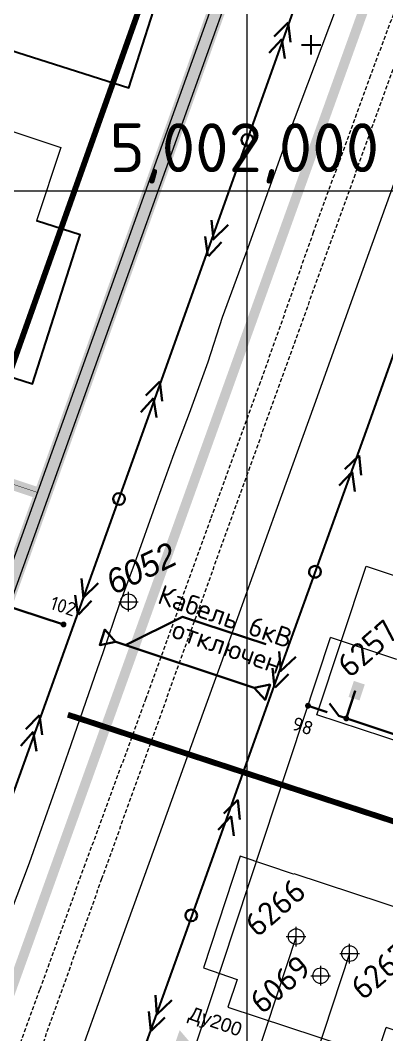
# Model space of a CAD drawing. Header units: millimetres. Extents: x 519 to 9564855, y -810 to 5021775.
# Drawn here: x 9522884 to 9523072, y 5001569 to 5002087 of the extents above; entities that cross this region are included whole.
import ezdxf

# ---------------------------------------------------------------- set-up
doc = ezdxf.new("R2010")
doc.units = ezdxf.units.MM
doc.header["$LTSCALE"] = 2
doc.header["$MEASUREMENT"] = 0
doc.header["$PDMODE"] = 2
doc.header["$PDSIZE"] = 5
doc.linetypes.add('1', pattern=[0])
doc.linetypes.add('Podzemka', pattern=[5, 2, -1, 2])
for name, color, linetype in [('160 скважин на 2012 год', 7, 'Continuous'), ('AL_PIP_CRUDE OIL', 210, 'Continuous'), ('CONTROL', 7, 'Continuous'), ('Future Roads', 44, 'Continuous'), ('GRID_PULKOVO', 7, 'Continuous'), ('ROAD_ASF', 9, 'Continuous'), ('ROAD_GROUND', 9, 'Continuous'), ('Скважины - Конфликты наземки', 92, 'Continuous'), ('Скважины на 2013 год.', 21, '1'), ('Скважины на 2014 год', 70, 'Continuous'), ('Скважины на 2016 год.', 40, 'Continuous'), ('Скважины на 2025 год _ОСМОТР', 5, 'Continuous'), ('Эл.выс.', 1, 'Continuous')]:
    doc.layers.add(name, color=color, linetype=linetype)
for name, color, linetype, lineweight in [('Водопровод', 5, 'Continuous', 30), ('Новый водовод', 5, 'g_122_vpr', 30), ('Оптиковолоконный кабель', 220, 'CAB6', 20), ('Скважины на 2024 год- Резерв', 202, 'Continuous', 25), ('СНГ_трубопроводы', 244, 'Continuous', 50), ('Эл.низ', 1, 'Continuous', 13), ('Электро', 1, 'Continuous', 30), ('Электроснаб', 1, 'Continuous', 18), ('Электроснабжене', 1, 'Continuous', 18)]:
    doc.layers.add(name, color=color, linetype=linetype, lineweight=lineweight)
doc.styles.add('92051501$0$STANDARD', font='simplex.shx')
doc.styles.add('Arial', font='arial.ttf', dxfattribs={"height": 30})
doc.styles.add('Elect', font='isocpeur.ttf')
doc.styles.add('GeoApp', font='', dxfattribs={"height": 1})
doc.styles.add('Line_GUGK', font='')
doc.styles.get("Standard").update_dxf_attribs({"font": 'isocpeur.ttf', "width": 0.5})
doc.styles.get('GeoApp').set_extended_font_data('D431', italic=True)
doc.styles.get('Line_GUGK').set_extended_font_data('Bm431', italic=True)
doc.linetypes.add('CAB', pattern='A,0.7,-0.43403,["K",Standard,S=0.9,R=0,X=-0.4,Y=-0.3],-0.8', length=1.93403)
doc.linetypes.add('CAB6', pattern='A,0.9,-0.9,["6",Standard,S=0.9,R=0,X=-0.8,Y=-0.4],11', length=12.8)
doc.linetypes.add('g_122_vpr', pattern='A,2,-2,3,-0.6,["Впр",Line_GUGK,S=2,R=0,X=0,Y=-1],-6.4,3,-2,8,-2,8,-2,6', length=45)
doc.linetypes.add('WTR_LINE', pattern='A,0.5,-0.2,["W",92051501$0$STANDARD,S=0.1,R=0,X=-0.1,Y=-0.05],-0.05', length=0.75)

msp = doc.modelspace()

# ---------------------------------------------------------------- hatches: boundary and pattern name
at = {"layer": 'CONTROL', "lineweight": 40}
h = msp.add_hatch(color=6, dxfattribs=at)
h.dxf.hatch_style = 1
h.paths.add_polyline_path([(9523577.35645, 5003849.20355), (9523574.88157, 5003851.67843, 0.198912367), (9523573.71, 5003848.85, 0.198912368), (9523574.88157, 5003846.02157), (9523577.35645, 5003848.49645, -0.198912368), (9523577.21, 5003848.85, -0.198912367)])
h.paths.add_polyline_path([(9523580.53843, 5003851.67843), (9523578.06355, 5003849.20355, -0.198912367), (9523578.21, 5003848.85, -0.198912367), (9523578.06355, 5003848.49645), (9523580.53843, 5003846.02157, 0.198912367), (9523581.71, 5003848.85, 0.198912367)])
h.paths.add_polyline_path([(9522837.71166, 5001509.49274), (9522883.32461, 5001531.77104), (9522874.74199, 5001549.34325), (9522829.12903, 5001527.06494)], flags=9)
h.paths.add_polyline_path([(9522930.59173, 5001788.63477), (9522975.12979, 5001810.38808), (9522966.43304, 5001828.19395), (9522921.89498, 5001806.44065)], flags=9)
h.paths.add_polyline_path([(9522950.56006, 5001787.93168), (9523023.30811, 5001762.69837), (9523028.22369, 5001776.87007), (9522955.47564, 5001802.10338)], flags=8)
h.paths.add_polyline_path([(9522950.56006, 5001787.93168), (9523023.30811, 5001762.69837), (9523028.22369, 5001776.87007), (9522955.47564, 5001802.10338)], flags=25)
h.paths.add_polyline_path([(9522950.56006, 5001787.93168), (9523023.30811, 5001762.69837), (9523028.22369, 5001776.87007), (9522955.47564, 5001802.10338)], flags=25)
h.paths.add_polyline_path([(9522922.22518, 5001997.0995), (9523092.22518, 5001997.0995), (9523092.22518, 5002042.0995), (9522922.22518, 5002042.0995)], flags=9)
h.paths.add_polyline_path([(9523611.42985, 5003962.06367), (9523847.02346, 5003962.06367), (9523847.02346, 5004020.58693), (9523611.42985, 5004020.58693)], flags=9)
h.paths.add_polyline_path([(9523640.72427, 5003982.58321), (9523745.69698, 5003982.58321), (9523745.69698, 5004013.21759), (9523640.72427, 5004013.21759)], flags=24)
at = {"layer": 'Электро'}
msp.add_hatch(color=256, dxfattribs=at).paths.add_polyline_path([(9523052.0395, 5001741.37598), (9523057.65174, 5001739.519), (9523060.35897, 5001747.70086), (9523054.74673, 5001749.55784)])
at = {"layer": 'Электроснаб', "linetype": 'ByBlock', "lineweight": 0}
msp.add_hatch(color=1, dxfattribs=at).paths.add_polyline_path([(9523052.0395, 5001741.37598), (9523057.65174, 5001739.519), (9523060.35897, 5001747.70086), (9523054.74673, 5001749.55784)])
at = {"layer": 'Электроснабжене', "linetype": 'ByBlock', "lineweight": 0}
msp.add_hatch(color=1, dxfattribs=at).paths.add_polyline_path([(9523052.0395, 5001741.37598), (9523057.65174, 5001739.519), (9523060.35897, 5001747.70086), (9523054.74673, 5001749.55784)])

# ---------------------------------------------------------------- linework, layer by layer
at = {"layer": '160 скважин на 2012 год', "color": 8, "linetype": 'ByBlock', "lineweight": 0, "ltscale": 80, "const_width": 0.2}
msp.add_lwpolyline([(9522892.94657, 5001845.89208), (9522855.59647, 5001858.25055)], dxfattribs=at)
at = {"layer": 'AL_PIP_CRUDE OIL', "lineweight": 60, "const_width": 5}
msp.add_lwpolyline([(9523408.96955, 5008589.07215), (9522866.96955, 5008436.07215), (9522326.96955, 5007087.07215), (9522313.96594, 5006750.08943), (9522363.50455, 5006330.19015), (9523532.73502, 5003851.53167), (9523509.9659, 5003501.17422), (9523544.63322, 5003488.85485), (9523203.95221, 5002551.92724), (9523207.94138, 5002504.46778), (9521587.24018, 4997999.63007), (9523708.12981, 4995731.08727), (9526814.15531, 4995451.17542), (9528489.4409, 4995215.37355), (9528594.43514, 4995358.95224), (9530593.64001, 4995059.64331), (9530879.24426, 4994914.43479), (9530977.35799, 4994842.68501), (9531002.94658, 4994841.81396), (9531002.94658, 4994841.81396), (9531002.94648, 4994841.81391)], dxfattribs=at)
at = {"layer": 'Future Roads', "linetype": 'ByBlock', "lineweight": 0, "ltscale": 25, "const_width": 5.7, "elevation": 0}
msp.add_lwpolyline([(9522855.59647, 5001858.25055), (9522892.85172, 5001845.72423)], dxfattribs=at)
at = {"layer": 'GRID_PULKOVO', "lineweight": 0}
for p, q in [((9523000, 5011000), (9523000, 4992000)), ((9519000, 5002000), (9533000, 5002000))]:
    msp.add_line(p, q, dxfattribs=at)
at = {"layer": 'ROAD_ASF', "lineweight": 0}
for points in [[(9521737.23529, 4997056.36456), (9521526.30791, 4997406.20512), (9521491.42617, 4997522.40996), (9521494.64376, 4997784.54227), (9521557.42562, 4998123.62451), (9523181.91284, 5002651.278), (9523567.30412, 5002471.17809), (9525869.16882, 5001381.54446), (9525963.92258, 5001333.47903), (9526128.60686, 5001261.79325), (9526517.55757, 5001074.97311), (9527241.30336, 5000725.10977), (9527302.0959, 5000699.32947), (9527474.32311, 5000617.56906), (9528116.89056, 5000310.63684)], [(9521742.137, 4997059.855), (9521531.837, 4997408.655), (9521497.437, 4997523.255), (9521500.637, 4997783.955), (9521563.237, 4998122.055), (9523185.337, 5002643.055), (9523564.737, 5002465.755), (9525866.52759, 5001376.15646), (9525961.36584, 5001328.04817), (9526126.10975, 5001256.33643), (9526514.94624, 5001069.57117), (9527238.82495, 5000719.64358), (9527299.637, 5000693.855), (9527471.737, 5000612.155), (9528114.237, 5000305.255)]]:
    msp.add_lwpolyline(points, dxfattribs=at)
at = {"layer": 'ROAD_GROUND', "color": 8, "lineweight": 0, "const_width": 9}
msp.add_lwpolyline([(9521739.68614, 4997058.10978), (9521529.07245, 4997407.43006), (9521494.43159, 4997522.83248), (9521497.64038, 4997784.24863), (9521560.33131, 4998122.83976), (9523183.62492, 5002647.1665), (9523566.02728, 5002468.46336), (9525867.84821, 5001378.85046), (9525962.64421, 5001330.7636), (9526127.3583, 5001259.06484), (9526516.25529, 5001072.2705), (9527240.06415, 5000722.37668), (9527300.86645, 5000696.59224), (9527473.0333, 5000614.86048), (9528115.56378, 5000307.94592)], dxfattribs=at)
at = {"layer": 'Водопровод', "linetype": 'Podzemka', "lineweight": 0, "ltscale": 0.5}
for points in [[(9523287.57403, 5002560.18314), (9523267.74785, 5002519.19376), (9523213.7992, 5002448.85055), (9522925.75003, 5001648.31239), (9522804.67134, 5001309.53515), (9522681.72707, 5000970.89784), (9522622.59147, 5000807.85975), (9522513.00737, 5000504.47537), (9522403.94187, 5000200.85612), (9522254.80091, 4999779.05222), (9522178.51673, 4999560.22213), (9522137.14645, 4999446.58254), (9522097.24809, 4999335.61045), (9521983.01089, 4999027.64625), (9521905.71837, 4998818.33445), (9521836.21669, 4998606.06054), (9521625.75636, 4998013.62134), (9521655.21382, 4997975.84167), (9521809.05861, 4997801.17492), (9522321.28486, 4997251.24444)], [(9522599.74394, 5000761.63315), (9522630.0643, 5000855.05802), (9522664.82085, 5000945.62265), (9522692.65785, 5001020.81447), (9522694.97943, 5001026.3152), (9522701.72632, 5001045.59986), (9522734.24581, 5001141.9798), (9522779.9178, 5001276.44575), (9522841.94445, 5001448.98665), (9522894.26159, 5001591.99571), (9522916.86256, 5001654.38056), (9522948.39366, 5001740.17434), (9522981.75401, 5001832.83426), (9523006.51815, 5001900.85634), (9523034.00347, 5001978.42048), (9523062.87913, 5002057.75748), (9523088.31621, 5002125.67438)]]:
    msp.add_lwpolyline(points, dxfattribs=at)
at = {"layer": 'Новый водовод', "color": 5, "linetype": 'WTR_LINE', "lineweight": 0, "ltscale": 40, "const_width": 3}
for points in [[(9522948.4, 5002102.54), (9522579.30404, 5001066.25219), (9522803.12057, 5000994.80708), (9522756.95, 5000871.24), (9524314.11, 5000356)], [(9522908.48811, 5001732.23359), (9524522.07962, 5001204.18851)], [(9522908.48811, 5001732.23359), (9524522.07962, 5001204.18851)]]:
    msp.add_lwpolyline(points, dxfattribs=at)
at = {"layer": 'Оптиковолоконный кабель', "color": 6, "linetype": 'CAB', "lineweight": 0, "elevation": -25.9952}
msp.add_lwpolyline([(9523046.18123, 5002094.81466), (9523034.4661, 5002063.5379), (9523020.85363, 5002027.42975), (9523000.49623, 5001970.98819), (9522987.36362, 5001935.33277), (9522979.99565, 5001912.48429), (9522970.46396, 5001886.16058), (9522962.72261, 5001865.5653), (9522953.85145, 5001841.12934), (9522942.47802, 5001809.09218), (9522934.75996, 5001788.49342), (9522926.38868, 5001763.88044), (9522923.4309, 5001755.7041), (9522908.73335, 5001712.8524), (9522902.63519, 5001695.93778), (9522894.00145, 5001671.41278), (9522888.74076, 5001656.30125), (9522879.56791, 5001631.9812)], dxfattribs=at)
at = {"layer": 'Скважины - Конфликты наземки', "linetype": 'ByBlock', "lineweight": 0}
msp.add_circle((9522939.5, 5001790), 4, dxfattribs=at)
at = {"layer": 'Скважины - Конфликты наземки', "linetype": 'ByBlock', "lineweight": 0, "ltscale": 80}
msp.add_point((9522939.5, 5001790), dxfattribs=at)
at = {"layer": 'Скважины на 2013 год.', "color": 3, "linetype": 'ByBlock', "lineweight": 0, "ltscale": 5}
for p, q in [((9522973.74345, 5001562.91867), (9523042.83781, 5001771.73747)), ((9523076.8, 5001760.5), (9523042.83781, 5001771.73747)), ((9523025.2, 5001618.8), (9523003.53992, 5001553.33832)), ((9523052.6, 5001610.1), (9523030.82629, 5001544.30878))]:
    msp.add_line(p, q, dxfattribs=at)
at = {"layer": 'Скважины на 2014 год', "color": 0, "linetype": 'ByBlock', "lineweight": 0}
for points in [[(9522845.42212, 5001957.63136), (9522822.73701, 5001965.13745), (9522847.87759, 5002041.11798), (9522904.86299, 5002022.26255), (9522892.43086, 5001984.68984)], [(9523092.85637, 5001713.4007), (9523035.87097, 5001732.25613), (9523061.01155, 5001808.23666), (9523094.01386, 5001797.31679)], [(9523023.91659, 5001650.79923), (9522996.63745, 5001659.86299), (9522977.78202, 5001602.87759), (9522995.06632, 5001596.91222)], [(9523023.91659, 5001650.79923), (9523024.03745, 5001651.16299), (9523100.01798, 5001626.02241), (9523081.16255, 5001569.03701), (9523071.34108, 5001572.29085)]]:
    msp.add_lwpolyline(points, dxfattribs=at)
for centre in [(9523025.2, 5001618.8), (9523052.6, 5001610.1)]:
    msp.add_circle(centre, 4, dxfattribs=at)
for p in [(9523025.2, 5001618.8), (9523052.6, 5001610.1)]:
    msp.add_point(p, dxfattribs=at)
at = {"layer": 'Скважины на 2016 год.', "color": 0, "linetype": 'ByBlock', "lineweight": 0, "elevation": 0.00005}
msp.add_lwpolyline([(9522995.06632, 5001596.91222), (9522990.39218, 5001582.7859), (9523066.3727, 5001557.64532), (9523071.34108, 5001572.29085)], dxfattribs=at)
at = {"layer": 'Скважины на 2016 год.', "color": 0, "linetype": 'ByBlock', "lineweight": 0}
msp.add_circle((9523037.8, 5001598.8), 4, dxfattribs=at)
msp.add_point((9523037.8, 5001598.8), dxfattribs=at)
at = {"layer": 'Скважины на 2024 год- Резерв', "color": 6}
msp.add_point((9523032.9, 5002074.7), dxfattribs=at)
at = {"layer": 'Скважины на 2025 год _ОСМОТР', "color": 0, "linetype": 'ByBlock', "lineweight": -2, "ltscale": 50}
for points in [[(9522875.98758, 5002116.19098), (9522863.47913, 5002076.94257), (9522939.70178, 5002052.65044), (9522957.92087, 5002109.81743), (9522944.18922, 5002114.1937)], [(9522845.42212, 5001957.63136), (9522833.2928, 5001919.57258), (9522890.45979, 5001901.35348), (9522914.75192, 5001977.57613), (9522892.43086, 5001984.68984)]]:
    msp.add_lwpolyline(points, dxfattribs=at)
at = {"layer": 'Скважины на 2025 год _ОСМОТР', "color": 6, "linetype": 'ByBlock', "lineweight": 0}
msp.add_point((9523032.9, 5002074.7), dxfattribs=at)
at = {"layer": 'СНГ_трубопроводы', "color": 3, "lineweight": 0, "ltscale": 2}
msp.add_solid([(9522962.37845, 5001561.61548), (9522972.13887, 5001563.44959), (9522965.67027, 5001570.98531)], dxfattribs=at)
at = {"layer": 'Эл.выс.'}
for points, elevation in [([(9521604.86126, 4998117.72308), (9521684.1909, 4998339.2676), (9521763.547, 4998559.9369), (9521843.223, 4998780.9793), (9521922.7179, 4999002.1354), (9522001.974, 4999222.9619), (9522081.8249, 4999444.4028), (9522161.2728, 4999665.769), (9522240.6849, 4999886.6267), (9522310.5842, 5000110.2282), (9522390.0936, 5000330.2422), (9522469.9361, 5000551.4153), (9522549.5334, 5000772.2927), (9522629.2933, 5000992.4476), (9522707.1939, 5001211.0738), (9522788.0615, 5001434.5367), (9522869.326, 5001661.0385), (9522948.8991, 5001882.0749), (9523026.2995, 5002098.9255), (9523106.7052, 5002321.5763), (9523185.8638, 5002540.6309), (9523265.9766, 5002762.2719), (9523345.6545, 5002983.7411), (9523424.7203, 5003203.229)], -24.6849), ([(9522387.0851, 5000001.359), (9522438.538, 5000144.8069), (9522488.961, 5000285.2977), (9522539.8691, 5000427.2023), (9522590.1021, 5000566.5384), (9522639.6762, 5000704.6895), (9522691.5506, 5000848.9462), (9522739.4819, 5000982.4573), (9522783.9828, 5001106.4494), (9522825.2203, 5001221.0403), (9522872.1188, 5001351.4576), (9522920.1567, 5001485.6248), (9522967.9074, 5001618.1487), (9523014.9239, 5001749.2005), (9523061.8452, 5001879.4431), (9523108.5298, 5002009.7799), (9523155.6865, 5002141.0086)], -25.1388)]:
    msp.add_lwpolyline(points, dxfattribs=dict(at, elevation=elevation))
at = {"layer": 'Эл.низ', "elevation": -26.4921}
msp.add_lwpolyline([(9522866.8075, 5001424.4413), (9522888.251, 5001484.4011), (9522910.168, 5001545.8315), (9522931.1501, 5001604.0722), (9522952.9091, 5001664.3233), (9522974.3392, 5001723.6063), (9522995.4048, 5001781.9666), (9523015.0406, 5001836.4724), (9523034.6087, 5001890.6929), (9523054.2328, 5001945.4219), (9523074.6501, 5002002.0228), (9523094.7251, 5002057.7277), (9523113.6814, 5002110.0167)], dxfattribs=at)
at = {"layer": 'Электро'}
for p, q in [((9523021.08583, 5002086.13802, -24.6849), (9523014.06583, 5002078.95157, -24.6849)), ((9523022.40893, 5002076.06821, -24.6849), (9523021.08583, 5002086.13802, -24.6849)), ((9523011.419, 5002070.52077, -24.6849), (9523017.87982, 5002077.63346, -24.6849)), ((9523017.87982, 5002077.63346, -24.6849), (9523019.52373, 5002067.71978, -24.6849)), ((9522982.99224, 5001975.14092, -24.6849), (9522981.90751, 5001985.12836, -24.6849)), ((9522982.67144, 5001974.98477, -24.6849), (9522990.41549, 5001982.72205, -24.6849)), ((9522980.10704, 5001966.7925, -24.6849), (9522978.70151, 5001976.62379, -24.6849)), ((9522980.34542, 5001966.71012, -24.6849), (9522987.04461, 5001973.74043, -24.6849)), ((9522955.45418, 5001902.59991, -24.6849), (9522948.43418, 5001895.41346, -24.6849)), ((9522956.77728, 5001892.53009, -24.6849), (9522955.45418, 5001902.59991, -24.6849)), ((9522945.78735, 5001886.98265, -24.6849), (9522952.24817, 5001894.09535, -24.6849)), ((9522952.24817, 5001894.09535, -24.6849), (9522953.89208, 5001884.18167, -24.6849)), ((9523057.43499, 5001864.76878, -25.1388), (9523050.20599, 5001857.7926, -25.1388)), ((9523058.46038, 5001854.66431, -25.1388), (9523057.43499, 5001864.76878, -25.1388)), ((9523047.31155, 5001849.44357, -25.1388), (9523053.97943, 5001856.36252, -25.1388)), ((9523053.97943, 5001856.36252, -25.1388), (9523055.3301, 5001846.40466, -25.1388)), ((9522916.509, 5001791.90938, -24.6849), (9522915.42427, 5001801.89682, -24.6849)), ((9522916.1882, 5001791.75323, -24.6849), (9522923.93225, 5001799.49051, -24.6849)), ((9522913.6238, 5001783.56096, -24.6849), (9522912.21826, 5001793.39225, -24.6849)), ((9522913.86218, 5001783.47858, -24.6849), (9522920.56137, 5001790.50889, -24.6849)), ((9523017.37332, 5001754.48916, -25.1388), (9523016.58376, 5001764.50426, -25.1388)), ((9523017.04804, 5001754.34255, -25.1388), (9523025.01703, 5001761.84794, -25.1388)), ((9523014.24304, 5001746.22951, -25.13875), (9523013.1282, 5001756.09799, -25.13875)), ((9523014.24304, 5001746.22951, -25.1388), (9523013.1282, 5001756.09799, -25.1388)), ((9523014.47888, 5001746.14013, -25.1388), (9523021.38259, 5001752.9697, -25.1388)), ((9523042.33404, 5001738.0168), (9523047.1636, 5001731.59564, 0)), ((9522894.02558, 5001731.96491, -24.6849), (9522887.00558, 5001724.77845, -24.6849)), ((9522895.34868, 5001721.89509, -24.6849), (9522894.02558, 5001731.96491, -24.6849)), ((9522884.35875, 5001716.34765, -24.6849), (9522890.81957, 5001723.46034, -24.6849)), ((9522890.81957, 5001723.46034, -24.6849), (9522892.46348, 5001713.54667, -24.6849)), ((9522995.42218, 5001688.77154, -25.1388), (9522988.19318, 5001681.79535, -25.1388)), ((9522996.44757, 5001678.66706, -25.1388), (9522995.42218, 5001688.77154, -25.1388)), ((9522985.29873, 5001673.44632, -25.1388), (9522991.96662, 5001680.36528, -25.1388)), ((9522991.96662, 5001680.36528, -25.1388), (9522993.31729, 5001670.40741, -25.1388)), ((9522954.06996, 5001578.9468, -25.1388), (9522953.28041, 5001588.9619, -25.1388)), ((9522953.74469, 5001578.80019, -25.1388), (9522961.71367, 5001586.30559, -25.1388)), ((9522950.93968, 5001570.68715, -25.1388), (9522949.82485, 5001580.55563, -25.1388)), ((9522951.17552, 5001570.59777, -25.1388), (9522958.07924, 5001577.42735, -25.1388))]:
    msp.add_line(p, q, dxfattribs=at)
at = {"layer": 'Электро', "ltscale": 0.5}
for p, q in [((9522906.29568, 5001778.38095, 0), (9522761.84921, 5001825.48116, -0.00001)), ((9523003.81831, 5001745.95111, 0), (9522932.99397, 5001769.50703, 0)), ((9523218.41221, 5001674.93818, -0.00001), (9523047.1636, 5001731.59564, 0))]:
    msp.add_line(p, q, dxfattribs=at)
at = {"layer": 'Электро', "ltscale": 25}
for p, q in [((9522967.09387, 5001782.33297), (9522937.90404, 5001767.88312, 0)), ((9522967.09387, 5001782.33297), (9523009.74755, 5001768.25556)), ((9523055.44442, 5001744.4111), (9523050.87926, 5001730.36099))]:
    msp.add_line(p, q, dxfattribs=at)
at = {"layer": 'Электро', "ltscale": 50}
msp.add_line((9523041.0989, 5001733.60098, 0), (9523031.31853, 5001736.84097, 0), dxfattribs=at)
at = {"layer": 'Электро', "ltscale": 50, "const_width": 1.5, "elevation": 0}
for points in [[(9522905.58238, 5001778.61271, 1), (9522907.00897, 5001778.14918, 1)], [(9523030.60524, 5001737.07273, 1), (9523032.03182, 5001736.60921, 1)]]:
    msp.add_lwpolyline(points, format="xyb", close=True, dxfattribs=at)
at = {"layer": 'Электро', "elevation": 0}
for points in [[(9522932.93058, 5001769.57744), (9522927.37199, 5001775.75088), (9522924.80493, 5001767.85028)], [(9523003.81831, 5001745.95111), (9523011.94397, 5001747.67827), (9523009.3769, 5001739.77767)]]:
    msp.add_lwpolyline(points, close=True, dxfattribs=at)
at = {"layer": 'Электро', "ltscale": 50, "const_width": 1.5}
msp.add_lwpolyline([(9523050.16597, 5001730.59275, 1), (9523051.59256, 5001730.12922, 1)], format="xyb", close=True, dxfattribs=at)
at = {"layer": 'Электро'}
msp.add_circle((9522971.58725, 5001629.63632, -25.1388), 3, dxfattribs=at)
for centre, start, end in [((9523000.28907, 5002026.05278, -24.6849), 1.5313643, 181.5313643), ((9523000.28907, 5002026.05278, -24.6849), 181.5313643, 1.5313643), ((9522934.65742, 5001842.51467, -24.6849), 1.5313643, 181.5313643), ((9522934.65742, 5001842.51467, -24.6849), 181.5313643, 1.5313643), ((9523034.87434, 5001805.32336, -25.1388), 179.8404788, 359.8404788), ((9523034.87434, 5001805.32336, -25.1388), 359.8404788, 179.8404788)]:
    msp.add_arc(centre, 3, start, end, dxfattribs=at)
at = {"layer": 'Электроснаб', "color": 1, "linetype": 'ByBlock', "lineweight": 0}
for p, q in [((9523021.08583, 5002086.13802, -24.6849), (9523014.06583, 5002078.95157, -24.6849)), ((9523022.40893, 5002076.06821, -24.6849), (9523021.08583, 5002086.13802, -24.6849)), ((9523011.419, 5002070.52077, -24.6849), (9523017.87982, 5002077.63346, -24.6849)), ((9523017.87982, 5002077.63346, -24.6849), (9523019.52373, 5002067.71978, -24.6849)), ((9522982.99224, 5001975.14092, -24.6849), (9522981.90751, 5001985.12836, -24.6849)), ((9522982.67144, 5001974.98477, -24.6849), (9522990.41549, 5001982.72205, -24.6849)), ((9522980.10704, 5001966.7925, -24.6849), (9522978.70151, 5001976.62379, -24.6849)), ((9522980.34542, 5001966.71012, -24.6849), (9522987.04461, 5001973.74043, -24.6849)), ((9522955.45418, 5001902.59991, -24.6849), (9522948.43418, 5001895.41346, -24.6849)), ((9522956.77728, 5001892.53009, -24.6849), (9522955.45418, 5001902.59991, -24.6849)), ((9522945.78735, 5001886.98265, -24.6849), (9522952.24817, 5001894.09535, -24.6849)), ((9522952.24817, 5001894.09535, -24.6849), (9522953.89208, 5001884.18167, -24.6849)), ((9523057.43499, 5001864.76878, -25.1388), (9523050.20599, 5001857.7926, -25.1388)), ((9523058.46038, 5001854.66431, -25.1388), (9523057.43499, 5001864.76878, -25.1388)), ((9523047.31155, 5001849.44357, -25.1388), (9523053.97943, 5001856.36252, -25.1388)), ((9523053.97943, 5001856.36252, -25.1388), (9523055.3301, 5001846.40466, -25.1388)), ((9522916.509, 5001791.90938, -24.6849), (9522915.42427, 5001801.89682, -24.6849)), ((9522916.1882, 5001791.75323, -24.6849), (9522923.93225, 5001799.49051, -24.6849)), ((9522913.6238, 5001783.56096, -24.6849), (9522912.21826, 5001793.39225, -24.6849)), ((9522913.86218, 5001783.47858, -24.6849), (9522920.56137, 5001790.50889, -24.6849)), ((9523017.37332, 5001754.48916, -25.1388), (9523016.58376, 5001764.50426, -25.1388)), ((9523017.04804, 5001754.34255, -25.1388), (9523025.01703, 5001761.84794, -25.1388)), ((9523014.24304, 5001746.22951, -25.13875), (9523013.1282, 5001756.09799, -25.13875)), ((9523014.24304, 5001746.22951, -25.1388), (9523013.1282, 5001756.09799, -25.1388)), ((9523014.47888, 5001746.14013, -25.1388), (9523021.38259, 5001752.9697, -25.1388)), ((9522894.02558, 5001731.96491, -24.6849), (9522887.00558, 5001724.77845, -24.6849)), ((9522895.34868, 5001721.89509, -24.6849), (9522894.02558, 5001731.96491, -24.6849)), ((9522884.35875, 5001716.34765, -24.6849), (9522890.81957, 5001723.46034, -24.6849)), ((9522890.81957, 5001723.46034, -24.6849), (9522892.46348, 5001713.54667, -24.6849)), ((9522995.42218, 5001688.77154, -25.1388), (9522988.19318, 5001681.79535, -25.1388)), ((9522996.44757, 5001678.66706, -25.1388), (9522995.42218, 5001688.77154, -25.1388)), ((9522985.29873, 5001673.44632, -25.1388), (9522991.96662, 5001680.36528, -25.1388)), ((9522991.96662, 5001680.36528, -25.1388), (9522993.31729, 5001670.40741, -25.1388)), ((9522954.06996, 5001578.9468, -25.1388), (9522953.28041, 5001588.9619, -25.1388)), ((9522953.74469, 5001578.80019, -25.1388), (9522961.71367, 5001586.30559, -25.1388)), ((9522950.93968, 5001570.68715, -25.1388), (9522949.82485, 5001580.55563, -25.1388)), ((9522951.17552, 5001570.59777, -25.1388), (9522958.07924, 5001577.42735, -25.1388))]:
    msp.add_line(p, q, dxfattribs=at)
at = {"layer": 'Электроснаб', "color": 1, "linetype": 'ByBlock', "lineweight": 0, "ltscale": 0.5}
for p, q in [((9522906.29568, 5001778.38095, 0), (9522761.84921, 5001825.48116, -0.00001)), ((9523218.41221, 5001674.93818, -0.00001), (9523047.1636, 5001731.59564, 0))]:
    msp.add_line(p, q, dxfattribs=at)
at = {"layer": 'Электроснаб', "color": 1, "linetype": 'ByBlock', "lineweight": 0, "ltscale": 25}
for p, q in [((9522967.09387, 5001782.33297), (9522937.90404, 5001767.88312, 0)), ((9522967.09387, 5001782.33297), (9523009.74755, 5001768.25556)), ((9523055.44442, 5001744.4111), (9523050.87926, 5001730.36099))]:
    msp.add_line(p, q, dxfattribs=at)
at = {"layer": 'Электроснаб', "color": 1, "lineweight": 0, "ltscale": 0.5}
msp.add_line((9523003.81831, 5001745.95111, 0), (9522932.99397, 5001769.50703, 0), dxfattribs=at)
at = {"layer": 'Электроснаб', "color": 1, "lineweight": 0}
msp.add_line((9523042.33404, 5001738.0168), (9523047.1636, 5001731.59564, 0), dxfattribs=at)
at = {"layer": 'Электроснаб', "color": 1, "linetype": 'ByBlock', "lineweight": 0, "ltscale": 50}
msp.add_line((9523041.0989, 5001733.60098, 0), (9523031.31853, 5001736.84097, 0), dxfattribs=at)
at = {"layer": 'Электроснаб', "color": 1, "linetype": 'ByBlock', "lineweight": 0, "ltscale": 50, "const_width": 1.5, "elevation": 0}
for points in [[(9522905.58238, 5001778.61271, 1), (9522907.00897, 5001778.14918, 1)], [(9523030.60524, 5001737.07273, 1), (9523032.03182, 5001736.60921, 1)]]:
    msp.add_lwpolyline(points, format="xyb", close=True, dxfattribs=at)
at = {"layer": 'Электроснаб', "color": 1, "lineweight": 0, "elevation": 0}
for points in [[(9522932.93058, 5001769.57744), (9522927.37199, 5001775.75088), (9522924.80493, 5001767.85028)], [(9523003.81831, 5001745.95111), (9523011.94397, 5001747.67827), (9523009.3769, 5001739.77767)]]:
    msp.add_lwpolyline(points, close=True, dxfattribs=at)
at = {"layer": 'Электроснаб', "color": 1, "linetype": 'ByBlock', "lineweight": 0, "ltscale": 50, "const_width": 1.5}
msp.add_lwpolyline([(9523050.16597, 5001730.59275, 1), (9523051.59256, 5001730.12922, 1)], format="xyb", close=True, dxfattribs=at)
at = {"layer": 'Электроснаб', "color": 1, "linetype": 'ByBlock', "lineweight": 0}
for centre, start, end in [((9523000.28907, 5002026.05278, -24.6849), 1.5313643, 181.5313643), ((9523000.28907, 5002026.05278, -24.6849), 181.5313643, 1.5313643), ((9522934.65742, 5001842.51467, -24.6849), 1.5313643, 181.5313643), ((9522934.65742, 5001842.51467, -24.6849), 181.5313643, 1.5313643), ((9523034.87434, 5001805.32336, -25.1388), 179.8404788, 359.8404788), ((9523034.87434, 5001805.32336, -25.1388), 359.8404788, 179.8404788)]:
    msp.add_arc(centre, 3, start, end, dxfattribs=at)
at = {"layer": 'Электроснабжене', "color": 1, "linetype": 'ByBlock', "lineweight": 0}
for p, q in [((9523021.08583, 5002086.13802, -24.6849), (9523014.06583, 5002078.95157, -24.6849)), ((9523022.40893, 5002076.06821, -24.6849), (9523021.08583, 5002086.13802, -24.6849)), ((9523011.419, 5002070.52077, -24.6849), (9523017.87982, 5002077.63346, -24.6849)), ((9523017.87982, 5002077.63346, -24.6849), (9523019.52373, 5002067.71978, -24.6849)), ((9522982.99224, 5001975.14092, -24.6849), (9522981.90751, 5001985.12836, -24.6849)), ((9522982.67144, 5001974.98477, -24.6849), (9522990.41549, 5001982.72205, -24.6849)), ((9522980.10704, 5001966.7925, -24.6849), (9522978.70151, 5001976.62379, -24.6849)), ((9522980.34542, 5001966.71012, -24.6849), (9522987.04461, 5001973.74043, -24.6849)), ((9522955.45418, 5001902.59991, -24.6849), (9522948.43418, 5001895.41346, -24.6849)), ((9522956.77728, 5001892.53009, -24.6849), (9522955.45418, 5001902.59991, -24.6849)), ((9522945.78735, 5001886.98265, -24.6849), (9522952.24817, 5001894.09535, -24.6849)), ((9522952.24817, 5001894.09535, -24.6849), (9522953.89208, 5001884.18167, -24.6849)), ((9523057.43499, 5001864.76878, -25.1388), (9523050.20599, 5001857.7926, -25.1388)), ((9523058.46038, 5001854.66431, -25.1388), (9523057.43499, 5001864.76878, -25.1388)), ((9523047.31155, 5001849.44357, -25.1388), (9523053.97943, 5001856.36252, -25.1388)), ((9523053.97943, 5001856.36252, -25.1388), (9523055.3301, 5001846.40466, -25.1388)), ((9522916.509, 5001791.90938, -24.6849), (9522915.42427, 5001801.89682, -24.6849)), ((9522916.1882, 5001791.75323, -24.6849), (9522923.93225, 5001799.49051, -24.6849)), ((9522913.6238, 5001783.56096, -24.6849), (9522912.21826, 5001793.39225, -24.6849)), ((9522913.86218, 5001783.47858, -24.6849), (9522920.56137, 5001790.50889, -24.6849)), ((9523017.37332, 5001754.48916, -25.1388), (9523016.58376, 5001764.50426, -25.1388)), ((9523017.04804, 5001754.34255, -25.1388), (9523025.01703, 5001761.84794, -25.1388)), ((9523014.24304, 5001746.22951, -25.13875), (9523013.1282, 5001756.09799, -25.13875)), ((9523014.24304, 5001746.22951, -25.1388), (9523013.1282, 5001756.09799, -25.1388)), ((9523014.47888, 5001746.14013, -25.1388), (9523021.38259, 5001752.9697, -25.1388)), ((9522894.02558, 5001731.96491, -24.6849), (9522887.00558, 5001724.77845, -24.6849)), ((9522895.34868, 5001721.89509, -24.6849), (9522894.02558, 5001731.96491, -24.6849)), ((9522884.35875, 5001716.34765, -24.6849), (9522890.81957, 5001723.46034, -24.6849)), ((9522890.81957, 5001723.46034, -24.6849), (9522892.46348, 5001713.54667, -24.6849)), ((9522995.42218, 5001688.77154, -25.1388), (9522988.19318, 5001681.79535, -25.1388)), ((9522996.44757, 5001678.66706, -25.1388), (9522995.42218, 5001688.77154, -25.1388)), ((9522985.29873, 5001673.44632, -25.1388), (9522991.96662, 5001680.36528, -25.1388)), ((9522991.96662, 5001680.36528, -25.1388), (9522993.31729, 5001670.40741, -25.1388)), ((9522954.06996, 5001578.9468, -25.1388), (9522953.28041, 5001588.9619, -25.1388)), ((9522953.74469, 5001578.80019, -25.1388), (9522961.71367, 5001586.30559, -25.1388)), ((9522950.93968, 5001570.68715, -25.1388), (9522949.82485, 5001580.55563, -25.1388)), ((9522951.17552, 5001570.59777, -25.1388), (9522958.07924, 5001577.42735, -25.1388))]:
    msp.add_line(p, q, dxfattribs=at)
at = {"layer": 'Электроснабжене', "color": 1, "linetype": 'ByBlock', "lineweight": 0, "ltscale": 0.5}
for p, q in [((9522906.29568, 5001778.38095, 0), (9522761.84921, 5001825.48116, -0.00001)), ((9523218.41221, 5001674.93818, -0.00001), (9523047.1636, 5001731.59564, 0))]:
    msp.add_line(p, q, dxfattribs=at)
at = {"layer": 'Электроснабжене', "color": 1, "linetype": 'ByBlock', "lineweight": 0, "ltscale": 25}
for p, q in [((9522967.09387, 5001782.33297), (9522937.90404, 5001767.88312, 0)), ((9522967.09387, 5001782.33297), (9523009.74755, 5001768.25556)), ((9523055.44442, 5001744.4111), (9523050.87926, 5001730.36099))]:
    msp.add_line(p, q, dxfattribs=at)
at = {"layer": 'Электроснабжене', "color": 1, "lineweight": 0, "ltscale": 0.5}
msp.add_line((9523003.81831, 5001745.95111, 0), (9522932.99397, 5001769.50703, 0), dxfattribs=at)
at = {"layer": 'Электроснабжене', "color": 1, "lineweight": 0}
msp.add_line((9523042.33404, 5001738.0168), (9523047.1636, 5001731.59564, 0), dxfattribs=at)
at = {"layer": 'Электроснабжене', "color": 1, "linetype": 'ByBlock', "lineweight": 0, "ltscale": 50}
msp.add_line((9523041.0989, 5001733.60098, 0), (9523031.31853, 5001736.84097, 0), dxfattribs=at)
at = {"layer": 'Электроснабжене', "color": 1, "linetype": 'ByBlock', "lineweight": 0, "ltscale": 50, "const_width": 1.5, "elevation": 0}
for points in [[(9522905.58238, 5001778.61271, 1), (9522907.00897, 5001778.14918, 1)], [(9523030.60524, 5001737.07273, 1), (9523032.03182, 5001736.60921, 1)]]:
    msp.add_lwpolyline(points, format="xyb", close=True, dxfattribs=at)
at = {"layer": 'Электроснабжене', "color": 1, "lineweight": 0, "elevation": 0}
for points in [[(9522932.93058, 5001769.57744), (9522927.37199, 5001775.75088), (9522924.80493, 5001767.85028)], [(9523003.81831, 5001745.95111), (9523011.94397, 5001747.67827), (9523009.3769, 5001739.77767)]]:
    msp.add_lwpolyline(points, close=True, dxfattribs=at)
at = {"layer": 'Электроснабжене', "color": 1, "linetype": 'ByBlock', "lineweight": 0, "ltscale": 50, "const_width": 1.5}
msp.add_lwpolyline([(9523050.16597, 5001730.59275, 1), (9523051.59256, 5001730.12922, 1)], format="xyb", close=True, dxfattribs=at)
at = {"layer": 'Электроснабжене', "color": 1, "linetype": 'ByBlock', "lineweight": 0}
for centre, start, end in [((9523000.28907, 5002026.05278, -24.6849), 1.5313643, 181.5313643), ((9523000.28907, 5002026.05278, -24.6849), 181.5313643, 1.5313643), ((9522934.65742, 5001842.51467, -24.6849), 1.5313643, 181.5313643), ((9522934.65742, 5001842.51467, -24.6849), 181.5313643, 1.5313643), ((9523034.87434, 5001805.32336, -25.1388), 179.8404788, 359.8404788), ((9523034.87434, 5001805.32336, -25.1388), 359.8404788, 179.8404788)]:
    msp.add_arc(centre, 3, start, end, dxfattribs=at)

# ---------------------------------------------------------------- texts
at = {"layer": 'GRID_PULKOVO', "lineweight": 0, "style": 'Elect'}
msp.add_text('5,002,000 ', height=25, rotation=0, dxfattribs=at).set_placement((9522929.72518, 5002009.5995))
at = {"layer": 'Скважины - Конфликты наземки', "lineweight": 35, "style": 'GeoApp'}
msp.add_text('6052', height=12.5, rotation=26.0318371, dxfattribs=at).set_placement((9522931.97296, 5001793.33228))
at = {"layer": 'Скважины на 2014 год', "color": 0, "linetype": 'ByBlock', "lineweight": 0, "style": 'Elect'}
for s, p in [('6257', (9523052.7445, 5001750.52602)), ('6266', (9523005.46056, 5001617.93015)), ('6267', (9523059.56411, 5001585.78065))]:
    msp.add_text(s, height=12, rotation=41, dxfattribs=at).set_placement(p)
at = {"layer": 'Скважины на 2016 год.', "color": 0, "linetype": 'ByBlock', "lineweight": 0, "style": 'Elect'}
msp.add_text('6069', height=12, rotation=41, dxfattribs=at).set_placement((9523007.96675, 5001578.65832))
at = {"layer": 'СНГ_трубопроводы', "color": 3, "lineweight": 0, "ltscale": 2, "style": 'Arial'}
msp.add_text('Ду200', height=7, rotation=341.0854858, dxfattribs=at).set_placement((9522969.73068, 5001576.69273))
at = {"layer": 'Электро', "ltscale": 0.5}
for s, p in [('Кабель 6кВ', (9522953.74127, 5001789.47436, 0)), ('отключен', (9522960.88336, 5001771.87402, 0))]:
    msp.add_text(s, height=10, rotation=340.8704426, dxfattribs=at).set_placement(p)
at = {"layer": 'Электро'}
for s, p in [('102', (9522898.82726, 5001786.39668, 0)), ('98', (9523022.5655, 5001724.76089, 0))]:
    msp.add_text(s, height=7, rotation=341.970084, dxfattribs=at).set_placement(p)
at = {"layer": 'Электроснаб', "color": 1, "linetype": 'ByBlock', "lineweight": 0, "ltscale": 0.5}
for s, p in [('Кабель 6кВ', (9522953.74127, 5001789.47436, 0)), ('отключен', (9522960.88336, 5001771.87402, 0))]:
    msp.add_text(s, height=10, rotation=340.8704426, dxfattribs=at).set_placement(p)
at = {"layer": 'Электроснаб', "color": 1, "linetype": 'ByBlock', "lineweight": 0}
for s, p in [('102', (9522898.82726, 5001786.39668, 0)), ('98', (9523022.5655, 5001724.76089, 0))]:
    msp.add_text(s, height=7, rotation=341.970084, dxfattribs=at).set_placement(p)
at = {"layer": 'Электроснабжене', "color": 1, "linetype": 'ByBlock', "lineweight": 0, "ltscale": 0.5}
for s, p in [('Кабель 6кВ', (9522953.74127, 5001789.47436, 0)), ('отключен', (9522960.88336, 5001771.87402, 0))]:
    msp.add_text(s, height=10, rotation=340.8704426, dxfattribs=at).set_placement(p)
at = {"layer": 'Электроснабжене', "color": 1, "linetype": 'ByBlock', "lineweight": 0}
for s, p in [('102', (9522898.82726, 5001786.39668, 0)), ('98', (9523022.5655, 5001724.76089, 0))]:
    msp.add_text(s, height=7, rotation=341.970084, dxfattribs=at).set_placement(p)

doc.saveas('drawing.dxf')
